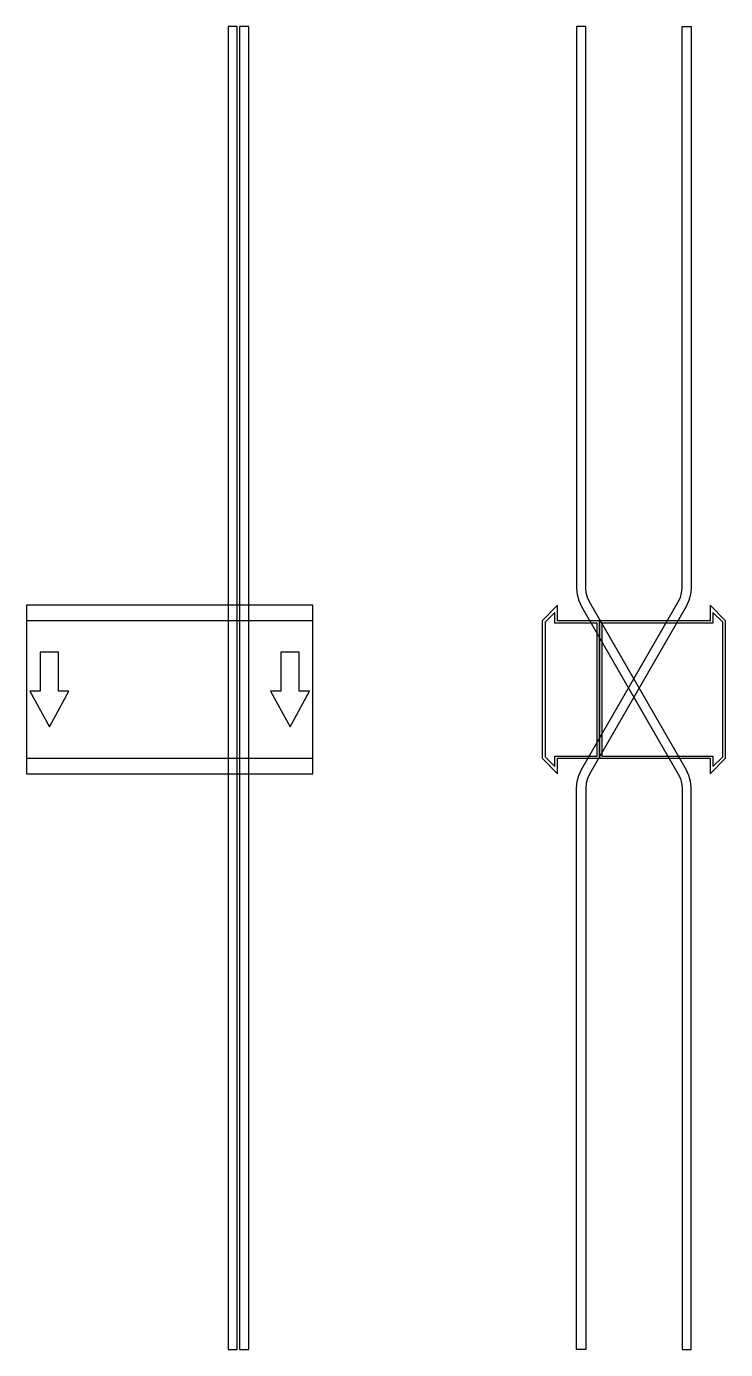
# Model space of a CAD drawing. Extents: x 0 to 610, y -576 to 578.
import ezdxf

# ---------------------------------------------------------------- set-up
doc = ezdxf.new("R2010")
doc.units = 0
doc.layers.add('Halfen', color=7, linetype='CONTINUOUS')

msp = doc.modelspace()

# ---------------------------------------------------------------- linework, layer by layer
at = {"layer": 'Halfen', "color": 7}
for points in [[(184, -575.609), (184, 578.25), (176, 578.25), (176, -575.609)], [(194, -575.609), (194, 578.25), (186, 578.25), (186, -575.609)], [(580, -575.609), (580, -85.856), (579.514, -80.3), (578.07, -74.912), (575.713, -69.856), (491.215, 76.497), (489.447, 80.289), (488.365, 84.33), (488, 88.497), (488, 578.25), (480, 578.25), (480, 88.497), (480.486, 82.941), (481.93, 77.553), (484.287, 72.497), (568.785, -73.856), (570.553, -77.648), (571.635, -81.689), (572, -85.856), (572, -575.609)], [(480, -575.609), (480, -85.856), (480.486, -80.3), (481.93, -74.912), (484.287, -69.856), (568.785, 76.497), (570.553, 80.289), (571.635, 84.33), (572, 88.497), (572, 578.25), (580, 578.25), (580, 88.497), (579.514, 82.941), (578.07, 77.553), (575.713, 72.497), (491.215, -73.856), (489.447, -77.648), (488.365, -81.689), (488, -85.856), (488, -575.609)], [(0, -73.5), (250, -73.5), (250, 73.5), (0, 73.5)], [(500, -60), (500, 60), (463.5, 60), (463.5, 73.5), (450, 60), (450, -60), (463.5, -73.5), (463.5, -60)], [(610, -60), (610, 60), (596.5, 73.5), (596.5, 60), (500, 60), (500, -60), (596.5, -60), (596.5, -73.5)], [(0, -60), (250, -60), (250, 60), (0, 60)], [(498, -58), (498, 58), (461, 58), (461, 67.25), (452.5, 58.75), (452.5, -58.75), (461, -67.25), (461, -58)], [(607.5, -58.75), (607.5, 58.75), (599, 67.25), (599, 58), (502, 58), (502, -58), (599, -58), (599, -67.25)], [(20, -32.5), (37, -1.5), (28, -1.5), (28, 32.5), (12, 32.5), (12, -1.5), (3, -1.5)], [(230, -32.5), (247, -1.5), (238, -1.5), (238, 32.5), (222, 32.5), (222, -1.5), (213, -1.5)]]:
    msp.add_lwpolyline(points, close=True, dxfattribs=at)

doc.saveas('drawing.dxf')
